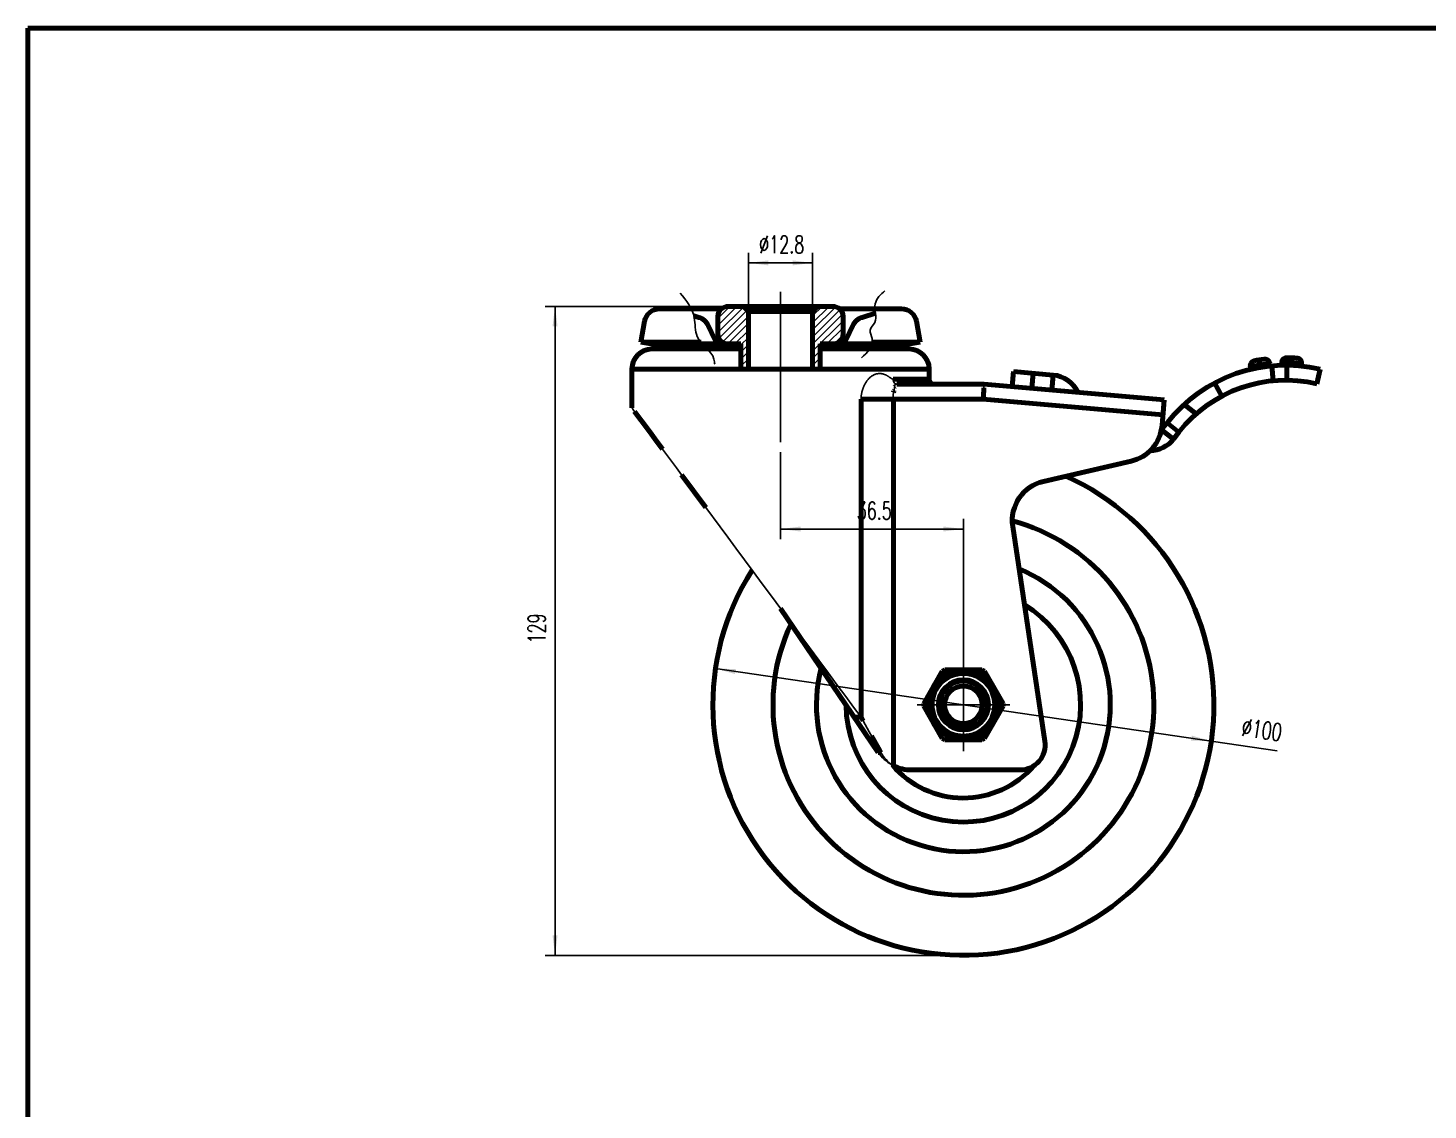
# Model space of a CAD drawing. Header units: millimetres. Extents: x 0 to 559, y 0 to 432.
# Drawn here: x 0 to 279.4, y 215.9 to 431.8 of the extents above; entities that cross this region are included whole.
import ezdxf

# ---------------------------------------------------------------- set-up
doc = ezdxf.new("R2010")
doc.units = ezdxf.units.MM
doc.linetypes.add('EB_DASHDOT', pattern=[39, 30, -3, 3, -3])
for name, color, linetype, lineweight in [('CAXA0', 7, 'Continuous', 70), ('CAXA1', 1, 'EB_DASHDOT', 25), ('CAXA3', 7, 'Continuous', 25), ('CAXA4', 3, 'Continuous', 25), ('CAXA5', 4, 'Continuous', 25)]:
    doc.layers.add(name, color=color, linetype=linetype, lineweight=lineweight)
doc.styles.add('标准', font='txt', dxfattribs={"width": 0.667, "bigfont": 'gbcbig.shx'})
doc.dimstyles.new('标准', dxfattribs={"dimtxt": 3.5, "dimasz": 4, "dimexe": 2, "dimexo": 0, "dimtad": 1, "dimdec": 1, "dimdsep": 46, "dimtxsty": '标准', "dimcen": 0, "dimdle": 6, "dimazin": 2, "dimtfac": 1, "dimtdec": 3, "dimtmove": 0, "dimatfit": 3, "dimfxl": 0, "dimtolj": 1, "dimtzin": 0, "dimarcsym": 0})

# ---------------------------------------------------------------- blocks, each defined once
blk = doc.blocks.new('CAXBLOCK0')
at = {"layer": 'CAXA0', "color": 0, "linetype": 'Continuous', "lineweight": 25}
for p, q in [((137.68, 372.44), (141.49, 376.25)), ((137.68, 373.85), (140.08, 376.25)), ((137.68, 371.02), (142.84, 376.19)), ((137.9, 369.83), (143.55, 375.48)), ((138.57, 369.09), (143.78, 374.3)), ((139.65, 368.75), (143.78, 372.88)), ((141.06, 368.75), (143.78, 371.47)), ((142.28, 368.55), (143.78, 370.05)), ((142.28, 367.14), (143.78, 368.64)), ((142.28, 365.72), (143.78, 367.22)), ((142.28, 364.31), (143.78, 365.81)), ((143.13, 363.75), (143.78, 364.4))]:
    blk.add_line(p, q, dxfattribs=at)
blk = doc.blocks.new('CAXBLOCK1')
at = {"layer": 'CAXA0', "color": 0, "linetype": 'Continuous', "lineweight": 25}
for p, q in [((156.58, 372.95), (159.88, 376.25)), ((156.58, 374.37), (158.46, 376.25)), ((156.58, 371.54), (161.22, 376.18)), ((156.58, 370.12), (162.11, 375.65)), ((156.58, 368.71), (162.62, 374.75)), ((156.58, 367.3), (162.68, 373.4)), ((159.45, 368.75), (162.68, 371.98)), ((160.87, 368.76), (162.67, 370.56)), ((156.58, 365.88), (158.08, 367.38)), ((156.58, 364.47), (158.08, 365.97)), ((157.28, 363.75), (158.08, 364.55))]:
    blk.add_line(p, q, dxfattribs=at)
blk = doc.blocks.new('*CAXBLOCK23')
at = {"layer": 'CAXA0', "linetype": 'Continuous', "lineweight": 25}
for points in [[(143.78, 384.93), (147.78, 384.43), (147.78, 385.43)], [(156.58, 384.93), (152.58, 384.43), (152.58, 385.43)]]:
    blk.add_hatch(color=0, dxfattribs=at).paths.add_polyline_path(points, flags=0)
at = {"layer": 'CAXA0', "color": 0, "linetype": 'Continuous', "lineweight": 25}
for p, q in [((143.78, 375.25), (143.78, 386.93)), ((156.58, 375.25), (156.58, 386.93)), ((143.78, 384.93), (156.58, 384.93))]:
    blk.add_line(p, q, dxfattribs=at)
at = {"layer": 'CAXA0', "color": 0, "linetype": 'Continuous', "lineweight": 25, "insert": (145.91, 390.35), "char_height": 3.5, "attachment_point": 1, "style": '标准'}
blk.add_mtext('{%%C}12.8', dxfattribs=at)
blk = doc.blocks.new('*CAXBLOCK45')
at = {"layer": 'CAXA4', "linetype": 'Continuous', "lineweight": 25}
for points in [[(105.18, 376.25), (104.68, 372.25), (105.68, 372.25)], [(105.18, 246.76), (104.68, 250.76), (105.68, 250.76)]]:
    blk.add_hatch(color=0, dxfattribs=at).paths.add_polyline_path(points, flags=0)
at = {"layer": 'CAXA4', "color": 0, "linetype": 'Continuous', "lineweight": 25}
for p, q in [((139.68, 376.25), (103.18, 376.25)), ((105.18, 376.25), (105.18, 246.76)), ((186.68, 246.76), (103.18, 246.76))]:
    blk.add_line(p, q, dxfattribs=at)
at = {"layer": 'CAXA4', "color": 0, "linetype": 'Continuous', "lineweight": 25, "insert": (99.76, 308.99), "char_height": 3.5, "attachment_point": 1, "rotation": 90, "style": '标准'}
blk.add_mtext('129', dxfattribs=at)
blk = doc.blocks.new('*CAXBLOCK56')
at = {"layer": 'CAXA4', "linetype": 'Continuous', "lineweight": 25}
for points in [[(150.18, 331.83), (154.18, 331.33), (154.18, 332.33)], [(186.68, 331.83), (182.68, 331.33), (182.68, 332.33)]]:
    blk.add_hatch(color=0, dxfattribs=at).paths.add_polyline_path(points, flags=0)
at = {"layer": 'CAXA4', "color": 0, "linetype": 'Continuous', "lineweight": 25}
for p, q in [((150.18, 347.16), (150.18, 329.83)), ((186.68, 306), (186.68, 333.83)), ((150.18, 331.83), (186.68, 331.83))]:
    blk.add_line(p, q, dxfattribs=at)
at = {"layer": 'CAXA4', "color": 0, "linetype": 'Continuous', "lineweight": 25, "insert": (165.38, 337.25), "char_height": 3.5, "attachment_point": 1, "style": '标准'}
blk.add_mtext('36.5', dxfattribs=at)
blk = doc.blocks.new('*CAXBLOCK67')
at = {"layer": 'CAXA4', "linetype": 'Continuous', "lineweight": 25}
for points in [[(137.21, 303.98), (141.24, 303.89), (141.1, 302.9)], [(236.14, 289.52), (232.26, 290.6), (232.11, 289.61)]]:
    blk.add_hatch(color=0, dxfattribs=at).paths.add_polyline_path(points, flags=0)
at = {"layer": 'CAXA4', "color": 0, "linetype": 'Continuous', "lineweight": 25}
blk.add_line((249.32, 287.6), (137.21, 303.98), dxfattribs=at)
at = {"layer": 'CAXA4', "color": 0, "linetype": 'Continuous', "lineweight": 25, "insert": (242.54, 294.07), "char_height": 3.5, "attachment_point": 1, "rotation": 351.6897, "style": '标准'}
blk.add_mtext('{%%C}100', dxfattribs=at)

msp = doc.modelspace()

# ---------------------------------------------------------------- linework, layer by layer
at = {"layer": 'CAXA0', "color": 7, "linetype": 'Continuous', "lineweight": 70}
for p, q in [((0, 0), (0, 431.8)), ((0, 431.8), (558.8, 431.8)), ((160.678416, 376.250221), (139.678416, 376.250221)), ((142.778416, 376.250221), (143.778416, 375.250221)), ((143.778416, 375.250221), (156.578416, 375.250221)), ((143.778416, 375.250221), (143.778416, 367.750221)), ((143.778416, 375.250221), (143.778416, 363.750221)), ((157.578416, 376.250221), (156.578416, 375.250221)), ((156.578416, 367.750221), (156.578416, 375.250221)), ((156.578416, 375.250221), (156.578416, 363.750221)), ((169.158172, 374.875039), (166.458873, 374.05238)), ((123.049396, 373.271165), (122.31347, 369.097517)), ((133.897958, 374.05238), (132.88874, 374.359957)), ((135.742297, 372.450543), (137.063929, 369.616294)), ((137.678416, 374.250221), (137.678416, 370.750221)), ((162.678416, 374.250221), (162.678416, 370.750221)), ((164.614535, 372.450543), (163.292902, 369.616294)), ((177.307435, 373.271165), (178.043362, 369.097517)), ((122.31347, 369.097517), (124.283085, 368.750221)), ((122.31347, 369.097517), (134.334467, 369.097517)), ((168.485815, 369.097517), (178.043362, 369.097517)), ((178.043362, 369.097517), (176.073747, 368.750221)), ((124.283085, 368.750221), (142.278416, 368.750221)), ((142.278416, 367.750221), (124.526612, 367.750221)), ((158.078416, 368.750221), (176.073747, 368.750221)), ((175.830213, 367.750221), (158.078416, 367.750221)), ((120.526612, 363.750221), (179.830213, 363.750221)), ((120.526615, 363.750221), (120.526615, 356.013092)), ((120.526615, 363.750221), (120.526615, 356.013092)), ((179.830216, 363.750221), (179.830216, 361.750221)), ((179.830216, 363.750221), (179.830216, 361.750221)), ((196.387973, 360.259448), (196.64944, 363.248032)), ((196.64944, 363.248032), (204.618997, 362.550787)), ((244.491014, 364.298999), (243.957871, 364.183731)), ((244.06959, 363.709957), (243.957871, 364.183731)), ((244.931363, 364.392323), (244.491014, 364.298999)), ((245.59164, 364.529099), (244.931363, 364.392323)), ((245.873151, 364.586228), (245.59164, 364.529099)), ((246.456998, 364.664485), (245.87315, 364.586231)), ((247.086122, 364.745596), (246.456998, 364.664485)), ((247.676577, 364.818701), (247.086122, 364.745596)), ((247.814428, 364.835334), (247.676577, 364.818701)), ((247.864646, 364.350366), (247.814428, 364.835334)), ((248.254364, 364.392128), (248.52435, 361.404301)), ((250.230798, 364.988878), (250.663888, 364.991283)), ((250.242281, 364.505152), (250.230798, 364.988878)), ((250.663888, 364.991283), (251.091623, 364.992142)), ((251.091623, 364.992142), (251.4782, 364.991633)), ((251.242809, 364.512473), (251.21395, 361.512612)), ((251.4782, 364.991633), (251.904103, 364.989661)), ((251.904103, 364.989661), (252.204125, 364.987354)), ((252.183643, 364.488284), (252.216833, 365.296367)), ((252.796123, 364.942542), (252.204124, 364.987353)), ((252.216833, 365.296367), (252.228259, 365.575164)), ((252.244776, 365.981925), (252.245129, 365.987397)), ((253.19363, 364.910822), (252.796123, 364.942542)), ((253.827464, 364.857543), (253.19363, 364.910822)), ((254.170922, 364.827271), (253.827464, 364.857543)), ((254.119838, 364.345865), (254.170922, 364.827271)), ((257.882519, 363.702877), (257.189689, 360.783975)), ((179.830216, 361.750221), (172.648465, 361.750221)), ((190.778417, 360.750221), (173.407533, 360.750221)), ((226.771911, 357.601198), (190.778417, 360.750221)), ((200.318865, 359.91554), (200.580332, 362.904124)), ((204.618997, 362.550787), (204.35753, 359.562202)), ((236.82188, 360.97661), (238.235114, 358.330335)), ((166.253308, 357.750221), (166.253308, 294.283844)), ((166.253308, 357.750221), (190.647435, 357.750221)), ((172.743462, 359.057107), (172.802092, 359.304167)), ((172.758772, 357.750221), (172.758772, 284.568482)), ((172.802092, 359.304167), (172.821565, 359.388397)), ((172.821565, 359.388397), (172.840573, 359.473778)), ((172.959297, 360.195487), (172.969723, 360.280578)), ((190.724397, 359.512962), (190.647435, 357.750221)), ((226.510444, 354.612614), (190.647435, 357.750221)), ((190.744734, 359.979131), (190.724397, 359.512962)), ((209.442102, 359.297561), (209.140265, 359.143767)), ((209.442102, 359.297561), (209.538203, 359.108952)), ((121.058199, 355.295886), (121.596817, 354.567027)), ((226.322438, 352.463694), (226.771911, 357.601198)), ((233.154988, 354.816262), (230.75645, 356.696067)), ((121.596817, 354.567027), (123.280993, 352.295803)), ((123.280993, 352.295803), (124.44466, 350.723287)), ((226.229864, 351.600594), (227.341916, 353.019516)), ((229.703146, 351.168951), (227.341916, 353.019516)), ((124.44466, 350.723287), (125.113991, 349.820798)), ((125.113991, 349.820798), (126.640471, 347.758471)), ((226.229864, 351.600594), (228.591094, 349.750028)), ((228.591094, 349.750028), (229.703146, 351.168951)), ((220.152488, 345.365979), (202.634095, 341.32154)), ((130.451692, 342.614061), (135.281427, 336.094608)), ((196.521711, 332.343201), (202.931187, 289.489832)), ((169.662725, 287.259411), (150.177457, 315.983664)), ((178.761752, 297.038154), (182.470727, 303.462288)), ((182.969442, 303.750221), (190.387393, 303.750221)), ((190.886108, 303.462288), (194.595083, 297.038154)), ((182.470727, 290.038154), (178.761752, 296.462288)), ((194.595083, 296.462288), (190.886108, 290.038154)), ((164.898003, 294.283844), (166.253308, 294.283844)), ((166.253308, 294.283844), (166.645171, 293.584476)), ((168.328973, 290.585938), (169.713149, 288.122128)), ((169.713149, 288.122128), (170.196528, 287.259408)), ((190.387393, 289.750221), (182.969442, 289.750221)), ((169.662728, 287.259408), (170.196528, 287.259408)), ((176.283347, 283.750221), (197.986192, 283.750221))]:
    msp.add_line(p, q, dxfattribs=at)
at = {"layer": 'CAXA0'}
for p, q in [((126.00382, 375.750221), (138.356431, 375.750221)), ((174.353012, 375.750221), (162.0004, 375.750221)), ((142.278416, 368.750221), (142.278416, 363.750221)), ((158.078416, 368.750221), (158.078416, 363.750221))]:
    msp.add_line(p, q, dxfattribs=at)
at = {"layer": 'CAXA0', "color": 7, "linetype": 'Continuous', "lineweight": 70}
for points in [[(245.709757, 365.552043), (245.707024, 365.568196), (245.706358, 365.573641)], [(245.956852, 364.091032), (245.720725, 365.488325), (245.709757, 365.552043)], [(252.228259, 365.575164), (252.241644, 365.90095), (252.244776, 365.981925)]]:
    msp.add_lwpolyline(points, dxfattribs=at)
for radius in [7, 6.25, 5, 4.825, 3.75]:
    msp.add_circle((186.678417, 296.750221), radius, dxfattribs=at)
for centre, radius, start, end in [((126.00382, 372.750221), 3, 90, 170.00001248), ((139.678416, 374.250221), 2, 131.37561075, 180), ((139.678416, 374.250221), 2, 90, 131.37561075), ((160.678416, 374.250221), 1.999999, 48.62441075, 90), ((160.678416, 374.250221), 2, 0, 48.62441075), ((174.353012, 372.750221), 3, 9.99999083, 90), ((133.023371, 371.182694), 3, 25.00000663, 73.05048294), ((167.333461, 371.182694), 3, 106.94953533, 155.00000144), ((138.423391, 370.250221), 1.5, 204.99998125, 270), ((139.678416, 370.750221), 2, 180, 270), ((160.678416, 370.750221), 2, 270, 360), ((161.933441, 370.250221), 1.5, 270, 335.00000261), ((124.526612, 363.750221), 4, 90, 180), ((127.682019, 370.750221), 3, 221.81031461, 270), ((172.674813, 370.750221), 3, 270, 318.18968539), ((175.830213, 363.750221), 4, 0, 90), ((250.954216, 334.513861), 30.000001, 76.64737832, 141.91315544), ((244.931177, 364.413243), 0.999999, 101.38940922, 193.26834064), ((250.954216, 334.513861), 31.500001, 97.79079379, 101.38944002), ((246.819746, 364.732335), 1.000001, 5.91188941, 97.79076946), ((251.230516, 365.01261), 1, 89.48095045, 181.35987159), ((250.954216, 334.513861), 31.5, 85.82161588, 89.48094953), ((253.176505, 364.932793), 1, 353.94275815, 85.82161212), ((180.830216, 361.750221), 1, 180, 270), ((204.096063, 356.573618), 6, 27.00000064, 85.00000502), ((250.954216, 334.513861), 27, 76.6473775, 141.9131546), ((218.35288, 353.16094), 8, 282.99999619, 354.99999985), ((223.868634, 353.451159), 6, 270.75910539, 321.91315544), ((186.678417, 296.750221), 49.991477, 147.49306884, 65.85245818), ((204.433703, 333.526579), 8, 102.99999619, 188.50653699), ((186.678417, 296.750221), 38, 154.87286736, 75.10827417), ((186.678417, 296.750221), 29.313463, 165.62024291, 67.71682762), ((186.678417, 296.750221), 23.397935, 180.1827361, 58.61601691), ((186.678417, 296.750221), 7.9219, 117.91703944, 122.08295692), ((186.678417, 296.750221), 7.9219, 57.91703696, 62.08295417), ((186.678417, 296.750221), 4.750001, 7.05881811, 5.71526447), ((186.678417, 296.750221), 7.921899, 177.91704245, 182.08295755), ((186.678417, 296.750221), 7.9219, 357.91704271, 2.08295729), ((186.678417, 296.750221), 7.9219, 237.91704308, 242.08296056), ((186.678417, 296.750221), 7.9219, 297.91704583, 302.08296304), ((197.986192, 288.750221), 5, 270, 8.50653416), ((186.678417, 296.750221), 18.599273, 220.41988375, 319.071298), ((176.283347, 291.750221), 8, 243.85962618, 270)]:
    msp.add_arc(centre, radius, start, end, dxfattribs=at)
at = {"layer": 'CAXA1'}
msp.add_line((150.178416, 379.16465), (150.178416, 347.155307), dxfattribs=at)
at = {"layer": 'CAXA1', "linetype": 'EB_DASHDOT', "lineweight": 25}
for p, q in [((186.678417, 287.500221), (186.678417, 306.000221)), ((177.428417, 296.750221), (195.928417, 296.750221))]:
    msp.add_line(p, q, dxfattribs=at)
at = {"layer": 'CAXA3', "color": 7, "linetype": 'Continuous', "lineweight": 25}
for points in [[(171.781461, 362.226183), (171.724589, 362.264017), (171.665526, 362.302465), (171.604091, 362.341587), (171.539819, 362.380974), (171.472862, 362.420612), (171.403016, 362.460514), (171.329257, 362.50031), (171.251186, 362.540282), (171.169119, 362.580147), (171.083087, 362.618686), (170.99243, 362.656066), (170.897715, 362.692119), (170.800838, 362.72512), (170.701902, 362.754783), (170.600763, 362.781394), (170.498995, 362.80408), (170.396796, 362.822606), (170.293969, 362.837206), (170.191533, 362.847716), (170.089794, 362.85403), (169.988475, 362.856254), (169.887728, 362.854539), (169.787624, 362.84889), (169.688122, 362.839303), (169.589212, 362.825915), (169.490899, 362.808739), (169.393205, 362.787762), (169.296144, 362.763079), (169.199733, 362.734707), (169.10398, 362.702628), (169.008884, 362.666887), (168.914456, 362.6275), (168.820709, 362.584451), (168.727642, 362.537725), (168.63526, 362.487341), (168.54358, 362.43328), (168.452614, 362.375472), (168.362361, 362.313933), (168.272843, 362.248647), (168.184102, 362.179496), (168.096134, 362.106494), (168.008964, 362.029627), (167.922666, 361.948734), (167.837187, 361.863759), (167.752602, 361.774758), (167.669179, 361.681738), (167.58676, 361.584409), (167.505526, 361.483061), (167.426267, 361.378577), (167.348996, 361.270731), (167.273732, 361.15975), (167.201283, 361.047195), (167.131818, 360.933077), (167.065207, 360.817385), (167.001821, 360.701655), (166.941791, 360.585954), (166.885021, 360.470213), (166.831537, 360.355772), (166.781485, 360.24289), (166.734747, 360.131307), (166.690949, 360.021575), (166.650113, 359.913795), (166.612238, 359.807867), (166.576911, 359.704045), (166.544123, 359.602362), (166.513898, 359.502785), (166.485867, 359.40547), (166.460032, 359.310492), (166.436402, 359.217776), (166.414617, 359.12726), (166.394673, 359.039031), (166.376581, 358.953003), (166.360003, 358.868846), (166.344919, 358.786618), (166.331351, 358.706262), (166.319025, 358.627287), (166.30791, 358.549698), (166.298038, 358.473489), (166.289219, 358.398156), (166.281423, 358.323611), (166.27468, 358.249942), (166.268888, 358.176899), (166.264036, 358.104439), (166.260136, 358.032607), (166.257119, 357.96128), (166.254964, 357.890421), (166.253694, 357.820068), (166.253308, 357.750221)], [(172.1167, 361.994051), (171.985154, 362.085532), (171.937827, 362.118697), (171.888186, 362.153132), (171.781461, 362.226183)], [(172.648465, 361.750221), (172.607813, 361.753169), (172.566981, 361.759534), (172.525967, 361.769315), (172.484649, 361.782968), (172.443148, 361.800037), (172.401838, 361.819158), (172.36087, 361.840185), (172.320098, 361.863264), (172.279445, 361.88747), (172.239152, 361.912526), (172.198983, 361.93871), (172.158145, 361.965925), (172.1167, 361.994051)], [(173.406262, 360.750221), (173.30735, 360.758776), (173.21013, 360.784295), (173.116267, 360.826341), (173.027364, 360.884195), (172.944945, 360.956868), (172.870419, 361.043114), (172.805062, 361.141459), (172.749991, 361.250221), (172.706149, 361.367537), (172.674287, 361.491402), (172.654948, 361.619695), (172.648465, 361.750221)], [(172.969723, 360.280578), (172.974786, 360.320163), (172.979767, 360.357302), (172.984686, 360.392276), (172.989724, 360.424903), (172.994872, 360.455135), (173.000137, 360.483223), (173.005729, 360.509442), (173.011663, 360.533915), (173.017922, 360.556649), (173.024665, 360.577726), (173.031926, 360.597262), (173.03967, 360.615267), (173.047953, 360.631681), (173.056743, 360.646528), (173.066072, 360.659971), (173.07608, 360.672167), (173.08668, 360.683147), (173.09796, 360.693022), (173.110318, 360.702008), (173.123655, 360.710147), (173.138069, 360.717447), (173.15425, 360.724008), (173.172182, 360.729872), (173.191881, 360.73499), (173.214081, 360.73932), (173.238847, 360.742904), (173.266114, 360.745746), (173.296435, 360.747823), (173.329991, 360.749201), (173.3666, 360.749977), (173.406262, 360.750221)], [(190.778417, 360.750221), (190.775609, 360.684585), (190.744734, 359.979131)], [(172.720911, 357.997136), (172.701104, 358.076021), (172.695884, 358.097673), (172.690627, 358.120174), (172.685352, 358.143515), (172.680257, 358.16781), (172.675332, 358.193049), (172.670587, 358.219232), (172.666251, 358.246494), (172.662323, 358.274833), (172.658805, 358.304235), (172.655936, 358.334805), (172.653732, 358.366597), (172.652177, 358.399534), (172.651463, 358.433519), (172.651634, 358.468576), (172.652647, 358.504652), (172.654556, 358.541541), (172.657417, 358.579276), (172.661176, 358.617793), (172.66572, 358.656741), (172.671083, 358.696082), (172.677231, 358.735824), (172.683949, 358.775698), (172.691231, 358.815602), (172.699084, 358.855612), (172.707313, 358.895726), (172.715906, 358.935903)], [(172.715906, 358.935903), (172.734064, 359.016565), (172.743462, 359.057107)], [(172.758772, 357.750221), (172.758631, 357.764177), (172.758188, 357.778259), (172.757443, 357.792466), (172.756396, 357.806782), (172.755047, 357.821223), (172.753395, 357.835842), (172.751437, 357.850626), (172.749177, 357.865587), (172.746626, 357.880808), (172.743782, 357.896268), (172.740648, 357.911986), (172.737238, 357.928111), (172.733547, 357.944636), (172.72958, 357.961567), (172.725373, 357.979066), (172.720911, 357.997136)], [(172.840573, 359.473778), (172.849833, 359.516969), (172.8589, 359.56048), (172.867781, 359.604268), (172.876418, 359.648455), (172.884803, 359.692962), (172.892944, 359.737741), (172.900812, 359.782937), (172.908399, 359.828475), (172.915713, 359.874255), (172.92275, 359.920356), (172.929506, 359.966805), (172.935985, 360.01334), (172.942203, 360.059607), (172.948135, 360.105632), (172.959297, 360.195487)], [(120.526615, 356.013092), (120.546672, 355.98991), (120.608063, 355.906172), (120.712597, 355.76188), (120.862076, 355.559161), (121.058199, 355.295886)], [(126.640471, 347.758471), (129.405665, 344.026428), (130.451692, 342.614061)], [(135.281427, 336.094608), (138.126997, 332.251394), (139.664406, 330.177801), (141.285162, 327.989114), (142.979523, 325.698245), (144.728598, 323.341357), (146.523953, 320.919087), (148.362822, 318.430796)], [(148.362822, 318.430796), (152.130375, 313.352325), (154.043809, 310.762144), (155.949053, 308.194187), (157.852186, 305.632278), (159.729774, 303.092594), (161.517017, 300.677656), (163.191871, 298.421639), (164.771073, 296.290368), (166.253308, 294.283844)], [(191.404805, 297.223249), (191.358871, 297.515765), (191.294574, 297.805595), (191.211999, 298.091558), (191.111155, 298.372855), (190.992387, 298.647891), (190.856616, 298.914392), (190.704515, 299.171203), (190.536697, 299.417438), (190.354438, 299.651482), (190.158961, 299.8722), (189.950934, 300.079243), (189.730922, 300.27229), (189.499912, 300.450643), (189.258848, 300.613733), (189.008148, 300.761346), (188.748646, 300.892965), (188.481504, 301.007978), (188.2076, 301.10598), (187.92775, 301.186611), (187.643311, 301.24941), (187.356027, 301.294012), (187.067384, 301.320294), (186.77822, 301.32829), (186.489329, 301.318019), (186.201822, 301.289525), (185.916896, 301.242932), (185.635472, 301.178377), (185.358204, 301.095926), (185.086736, 300.995981), (184.823368, 300.879486), (184.569745, 300.747488), (184.326063, 300.600413), (184.092372, 300.43843), (183.86952, 300.262149), (183.658458, 300.072339), (183.45952, 299.869245), (183.273547, 299.653553), (183.10143, 299.426114), (182.943692, 299.187353), (182.800789, 298.937438), (182.673966, 298.677969), (182.564604, 298.411705), (182.473104, 298.140103), (182.399583, 297.864078), (182.344361, 297.585786), (182.307361, 297.306762), (182.288327, 297.02786), (182.287002, 296.750221)], [(188.588828, 292.401332), (188.844746, 292.5447), (189.090524, 292.703175), (189.325263, 292.876068), (189.548107, 293.06263), (189.758253, 293.262067), (189.954955, 293.473541), (190.137515, 293.696163), (190.305294, 293.929004), (190.457714, 294.171101), (190.594258, 294.421454), (190.714472, 294.679034), (190.817972, 294.94279), (190.904438, 295.211646), (190.973619, 295.484509), (191.025335, 295.760277), (191.059476, 296.037839), (191.076001, 296.316073), (191.074942, 296.593854), (191.056405, 296.870061), (191.020564, 297.143602), (190.967659, 297.413413), (190.897999, 297.67843), (190.81196, 297.937603), (190.709984, 298.189914), (190.59258, 298.434375), (190.460314, 298.670037), (190.313811, 298.895992), (190.153757, 299.11137), (189.980887, 299.315352), (189.795981, 299.507173), (189.599874, 299.686113), (189.393443, 299.85151), (189.177599, 300.002765), (188.953291, 300.139334), (188.72151, 300.260734), (188.483268, 300.366551), (188.239603, 300.456436), (187.991574, 300.530112), (187.740253, 300.587368), (187.486724, 300.628067), (187.232074, 300.652142), (186.97738, 300.6596), (186.723729, 300.650514), (186.472197, 300.625031), (186.223832, 300.583365), (185.979676, 300.525799), (185.740758, 300.452683), (185.508074, 300.364438)], [(190.699489, 296.750221), (190.684528, 296.998253), (190.654179, 297.245294), (190.608454, 297.490373), (190.547283, 297.733028), (190.470887, 297.971747), (190.380098, 298.204085), (190.275705, 298.428701), (190.158102, 298.645339), (190.027857, 298.853335), (189.885935, 299.051568), (189.73275, 299.239841), (189.567852, 299.418738), (189.39149, 299.587734), (189.204508, 299.745784), (189.007135, 299.892457), (188.799525, 300.027282), (188.582847, 300.149159), (188.358988, 300.256895), (188.128717, 300.350103), (187.893118, 300.428334), (187.654787, 300.490894), (187.415736, 300.537685), (187.176023, 300.569112), (186.935345, 300.585409), (186.694755, 300.586587), (186.455096, 300.572723), (186.215748, 300.543703), (185.977187, 300.499308), (185.740952, 300.439543), (185.508074, 300.364438)], [(182.287002, 296.750221), (182.30373, 296.467564), (182.338897, 296.185182), (182.392658, 295.904315), (182.465264, 295.625613), (182.556595, 295.351019), (182.665745, 295.083619), (182.792126, 294.824626), (182.935138, 294.575081), (183.093085, 294.337442), (183.264337, 294.11324), (183.448345, 293.902367), (183.644862, 293.704655), (183.852533, 293.521138), (184.070731, 293.352058), (184.300721, 293.19654), (184.543008, 293.054825), (184.795513, 292.928695), (185.055669, 292.819625), (185.322353, 292.728092), (185.594367, 292.65451), (185.86876, 292.599498), (186.143535, 292.563025), (186.418192, 292.544736), (186.69199, 292.54438), (186.963377, 292.561668), (187.231636, 292.596262), (187.497278, 292.648137), (187.759547, 292.71725), (188.016934, 292.803311), (188.26874, 292.906202), (188.514474, 293.025968), (188.75231, 293.161968), (188.97971, 293.312732), (189.195258, 293.47701), (189.398735, 293.654312), (189.589625, 293.843984), (189.7672, 294.045128), (189.930792, 294.25681), (190.079983, 294.478341), (190.2142, 294.708784), (190.332895, 294.947095), (190.435688, 295.192438), (190.52219, 295.443889), (190.591985, 295.700239), (190.644752, 295.960198), (190.680307, 296.222574), (190.698563, 296.486295), (190.699489, 296.750221)], [(166.645171, 293.584476), (167.891578, 291.365695), (168.328973, 290.585938)], [(172.758772, 284.568482), (172.362282, 284.776062), (171.977111, 285.007184), (171.603495, 285.26185), (171.239732, 285.54098), (170.887878, 285.843654), (170.553695, 286.16711), (170.239077, 286.510428), (169.942109, 286.874528), (169.662725, 287.259411)], [(170.196528, 287.259408), (170.435324, 286.864196), (170.687214, 286.492556), (170.952227, 286.144488), (171.232444, 285.819348), (171.525764, 285.517781), (171.825845, 285.241717), (172.130447, 284.991802), (172.441486, 284.76739), (172.758772, 284.568482)]]:
    msp.add_lwpolyline(points, dxfattribs=at)
at = {"layer": 'CAXA3'}
for points, knots in [([(130.144833, 378.87003), (131.39382, 377.472005), (133.421766, 374.784469), (132.868725, 369.333893), (136.820136, 367.305101), (137.020981, 365.038011), (137.042628, 364.69587)], [0, 0, 0, 0, 5.6714738484, 9.5034567698, 15.1826782515, 16.2198274077, 16.2198274077, 16.2198274077, 16.2198274077]), ([(171.02237, 379.379559), (170.181252, 378.681605), (168.24949, 376.795242), (169.88015, 373.469274), (167.60003, 371.599276), (169.268123, 368.93438), (167.471367, 366.921059), (166.331152, 366.008272)], [0, 0, 0, 0, 3.3561650302, 7.1341238427, 8.9769583012, 10.7325653187, 15.2174509361, 15.2174509361, 15.2174509361, 15.2174509361])]:
    msp.add_open_spline(points, degree=3, knots=knots, dxfattribs=at)

# ---------------------------------------------------------------- block references
at = {"layer": 'CAXA5'}
for name in ['CAXBLOCK0', 'CAXBLOCK1']:
    msp.add_blockref(name, (0, 0), dxfattribs=at)

# ---------------------------------------------------------------- dimensions: what is measured, and where the dimension line sits
at = {"layer": 'CAXA4'}
for base, p1, p2, text, picture, middle in [((150.178416, 384.933238), (143.778416, 375.250221), (156.578416, 375.250221), '{%%C}12.8', '*CAXBLOCK23', (150.178421, 387.955738)), ((168.428416, 331.832607), (150.178416, 347.155307), (186.678417, 306.000221), '36.5', '*CAXBLOCK56', (168.428422, 334.855107))]:
    dim = msp.add_linear_dim(base=base, p1=p1, p2=p2, text=text, dimstyle='标准', dxfattribs=at)
    dim.commit()
    dim.dimension.update_dxf_attribs({"geometry": picture, "text_midpoint": middle})
dim = msp.add_linear_dim(base=(105.178339, 311.504483), p1=(139.678416, 376.250221), p2=(186.678417, 246.758744), angle=270, text='129', dimstyle='标准', dxfattribs=at)
dim.commit()
dim.dimension.update_dxf_attribs({"geometry": '*CAXBLOCK45', "text_midpoint": (102.155839, 311.504478)})
dim = msp.add_diameter_dim_2p(p1=(137.211859, 303.975684), p2=(236.144975, 289.524758), text='{%%C}100', dimstyle='标准', dxfattribs=at)
dim.commit()
dim.dimension.update_dxf_attribs({"geometry": '*CAXBLOCK67', "text_midpoint": (245.891876, 291.155624)})

doc.saveas('drawing.dxf')
